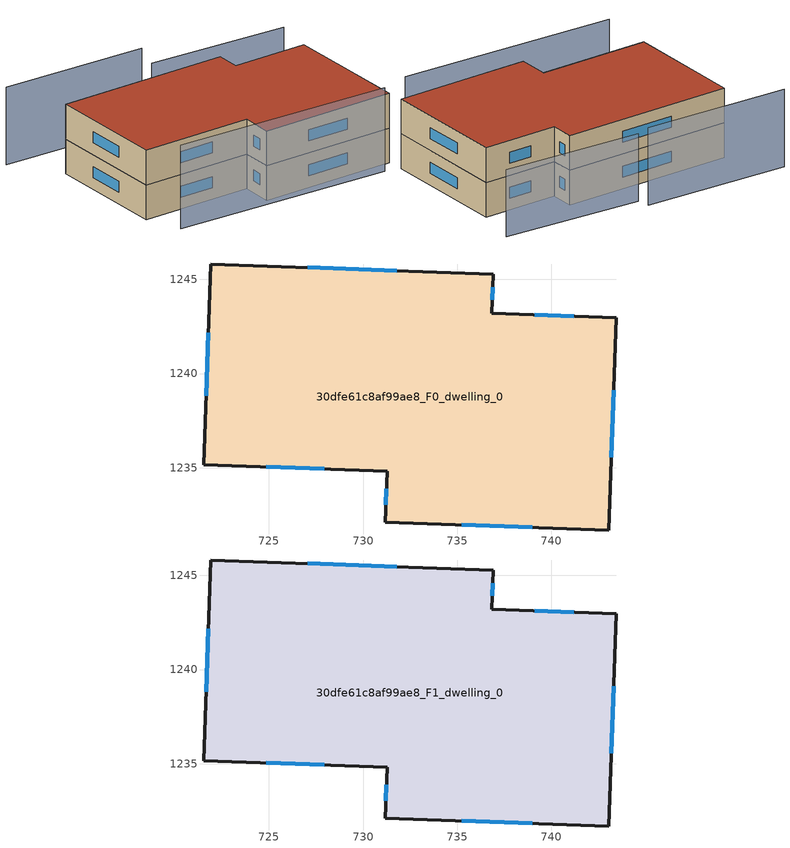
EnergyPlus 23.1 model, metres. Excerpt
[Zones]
30dfe61c8af99ae8_F0_dwelling_0
 floor ground (EU_floor_Construction): 743.44,1242.97 743.04,1231.7 731.18,1232.12 731.27,1234.82 721.54,1235.17 721.92,1245.81 736.92,1245.28 736.84,1243.21 z0
 wall outside (EU_wall_Construction): 721.92,1245.81 721.54,1235.17 731.27,1234.82 731.18,1232.12 743.04,1231.7 743.44,1242.97 736.84,1243.21 736.92,1245.28 721.92,1245.81 z0:3
 window (EU_Window_Construction): 721.79,1242.17 721.67,1238.81 / 731.78,1245.46 727.06,1245.63 / 736.87,1243.92 736.89,1244.57 / 741.18,1243.05 739.1,1243.13 / 743.18,1235.56 743.3,1239.11 / 735.24,1231.98 738.98,1231.84 / 731.24,1233.9 731.21,1233.05 / 724.87,1235.05 727.94,1234.94 z1.03:1.97
30dfe61c8af99ae8_F1_dwelling_0
 floor to 30dfe61c8af99ae8_F0_dwelling_0 (EU_floor_Construction): 743.44,1242.97 743.04,1231.7 731.18,1232.12 731.27,1234.82 721.54,1235.17 721.92,1245.81 736.92,1245.28 736.84,1243.21 z3
 wall outside (EU_wall_Construction): 721.92,1245.81 721.54,1235.17 731.27,1234.82 731.18,1232.12 743.04,1231.7 743.44,1242.97 736.84,1243.21 736.92,1245.28 721.92,1245.81 z3:6
 window (EU_Window_Construction): 721.79,1242.17 721.67,1238.81 / 731.78,1245.46 727.06,1245.63 / 736.87,1243.92 736.89,1244.57 / 741.18,1243.05 739.1,1243.13 / 743.18,1235.56 743.3,1239.11 / 735.24,1231.98 738.98,1231.84 / 731.24,1233.9 731.21,1233.05 / 724.87,1235.05 727.94,1234.94 z4.03:4.97
 roof outside (EU_roof_Construction): 743.04,1231.7 743.44,1242.97 736.84,1243.21 736.92,1245.28 721.92,1245.81 721.54,1235.17 731.27,1234.82 731.18,1232.12 z6
shading: 722.61,1232.21 741.84,1230.69 z0:7.2; 744.48,1246.79 732.23,1247.99 z0:5.8; 732.13,1249.12 719.31,1250.06 z0:6.7
[Building]
EU S2 Campaign: North Axis=0; Terrain=City; Solar Distribution=FullExterior
[Site:Location]
Cape.Town.Intl.AP: Latitude=-33.965; Longitude=18.602; Time Zone=2; Elevation=46
[SizingPeriod:WeatherFileDays]
AnnualSizingPeriod: Begin Month=1; Begin Day of Month=1; End Month=12; End Day of Month=31; Day of Week for Start Day=Monday; Use Weather File Daylight Saving Period=No; Use Weather File Rain and Snow Indicators=No
[MATERIAL]
EU_InternalMass_Material: Roughness=MediumRough; Thickness=0.1; Conductivity=1; Density=1800; Specific Heat=900; Thermal Absorptance=0.9; Solar Absorptance=0.7; Visible Absorptance=0.7
[MATERIAL:NOMASS] Roughness=MediumRough; Thermal Absorptance=0.9; Solar Absorptance=0.7; Visible Absorptance=0.7
Name | Thermal Resistance
EU_wall_NoMass | 0.493876
EU_roof_NoMass | 0.449382
EU_floor_NoMass | 1.25
[WINDOWMATERIAL:SIMPLEGLAZINGSYSTEM]
EU_Window_SimpleGlazing: UFactor=4.4; Solar Heat Gain Coefficient=0.85; Visible Transmittance=0.85
[CONSTRUCTION]
EU_wall_Construction: EU_wall_NoMass
EU_roof_Construction: EU_roof_NoMass
EU_floor_Construction: EU_floor_NoMass
EU_Window_Construction: EU_Window_SimpleGlazing
EU_InternalMass_Construction: EU_InternalMass_Material
[ZONE] Type=1; Multiplier=1; Ceiling Height=autocalculate; Volume=745.567; Floor Area=autocalculate; Part of Total Floor Area=Yes
30dfe61c8af99ae8_F0_dwelling_0; 30dfe61c8af99ae8_F1_dwelling_0
[INTERNALMASS] Construction=EU_InternalMass_Construction; Surface Area=248.522
Name | Zone or ZoneList
30dfe61c8af99ae8_F0_dwelling_0_EU_InternalMass | 30dfe61c8af99ae8_F0_dwelling_0
30dfe61c8af99ae8_F1_dwelling_0_EU_InternalMass | 30dfe61c8af99ae8_F1_dwelling_0
[OTHEREQUIPMENT] Fuel Type=Electricity; Design Level Calculation Method=Watts/Area; Power per Zone Floor Area=1; Fraction Latent=0; Fraction Radiant=0; Fraction Lost=0; Carbon Dioxide Generation Rate=0; EndUse Subcategory=EU_Step8_InternalGains
Name | Zone or ZoneList or Space or SpaceList | Schedule
EU_Step8_InternalGain_30dfe61c8af99ae8_F0_dwelling_0_f000 | 30dfe61c8af99ae8_F0_dwelling_0 | EU_Step8_GainSchedule_30dfe61c8af99ae8_F0_dwelling_0_f000
EU_Step8_InternalGain_30dfe61c8af99ae8_F1_dwelling_0_f000 | 30dfe61c8af99ae8_F1_dwelling_0 | EU_Step8_GainSchedule_30dfe61c8af99ae8_F1_dwelling_0_f000
[ZONEVENTILATION:DESIGNFLOWRATE] Schedule=EU_AlwaysOn; Design Flow Rate Calculation Method=AirChanges/Hour; Air Changes per Hour=0.64; Ventilation Type=Natural; Fan Pressure Rise=0; Fan Total Efficiency=1; Constant Term Coefficient=1; Temperature Term Coefficient=0; Velocity Term Coefficient=0; Velocity Squared Term Coefficient=0; Minimum Indoor Temperature=-100; Maximum Indoor Temperature=100; Delta Temperature=-100; Minimum Outdoor Temperature=-100; Maximum Outdoor Temperature=100; Maximum Wind Speed=40
Name | Zone or ZoneList or Space or SpaceList
EU_ConstantAir_30dfe61c8af99ae8_F0_dwelling_0 | 30dfe61c8af99ae8_F0_dwelling_0
EU_ConstantAir_30dfe61c8af99ae8_F1_dwelling_0 | 30dfe61c8af99ae8_F1_dwelling_0
[HVACTEMPLATE:THERMOSTAT] Constant Heating Setpoint=20; Constant Cooling Setpoint=50
EU_HeatOnly_30dfe61c8af99ae8_F0_dwelling_0; EU_HeatOnly_30dfe61c8af99ae8_F1_dwelling_0
[HVACTEMPLATE:ZONE:IDEALLOADSAIRSYSTEM] System Availability Schedule=EU_AlwaysOn; Maximum Heating Supply Air Temperature=50; Minimum Cooling Supply Air Temperature=13; Maximum Heating Supply Air Humidity Ratio=0.0156; Minimum Cooling Supply Air Humidity Ratio=0.0077; Heating Limit=NoLimit; Cooling Limit=NoLimit; Heating Availability Schedule=EU_AlwaysOn; Cooling Availability Schedule=EU_CoolingOff; Dehumidification Control Type=ConstantSensibleHeatRatio; Cooling Sensible Heat Ratio=0.7; Dehumidification Setpoint=60; Humidification Control Type=None; Humidification Setpoint=30; Outdoor Air Method=None; Outdoor Air Flow Rate per Person=0.00944; Outdoor Air Flow Rate per Zone Floor Area=0; Outdoor Air Flow Rate per Zone=0; Demand Controlled Ventilation Type=None; Outdoor Air Economizer Type=NoEconomizer; Heat Recovery Type=None; Sensible Heat Recovery Effectiveness=0.7; Latent Heat Recovery Effectiveness=0.65
Name | Template Thermostat
30dfe61c8af99ae8_F0_dwelling_0 | EU_HeatOnly_30dfe61c8af99ae8_F0_dwelling_0
30dfe61c8af99ae8_F1_dwelling_0 | EU_HeatOnly_30dfe61c8af99ae8_F1_dwelling_0
[SIZING:ZONE] Zone Cooling Design Supply Air Temperature Input Method=SupplyAirTemperature; Zone Cooling Design Supply Air Temperature=13; Zone Heating Design Supply Air Temperature Input Method=SupplyAirTemperature; Zone Heating Design Supply Air Temperature=50; Zone Cooling Design Supply Air Humidity Ratio=0.008; Zone Heating Design Supply Air Humidity Ratio=0.008; Cooling Design Air Flow Method=DesignDay; Cooling Design Air Flow Rate=0; Cooling Minimum Air Flow per Zone Floor Area=0.000762; Cooling Minimum Air Flow=0; Cooling Minimum Air Flow Fraction=0.2; Heating Design Air Flow Method=DesignDay; Heating Design Air Flow Rate=0; Heating Maximum Air Flow per Zone Floor Area=0.002032; Heating Maximum Air Flow=0.141576; Heating Maximum Air Flow Fraction=0.3; Account for Dedicated Outdoor Air System=No; Dedicated Outdoor Air System Control Strategy=NeutralSupplyAir; Dedicated Outdoor Air Low Setpoint Temperature for Design=autosize; Dedicated Outdoor Air High Setpoint Temperature for Design=autosize; Zone Load Sizing Method=Sensible Load Only No Latent Load; Zone Latent Cooling Design Supply Air Humidity Ratio Input Method=HumidityRatioDifference; Zone Cooling Design Supply Air Humidity Ratio Difference=0.005; Zone Latent Heating Design Supply Air Humidity Ratio Input Method=HumidityRatioDifference; Zone Humidification Design Supply Air Humidity Ratio Difference=0.005
30dfe61c8af99ae8_F0_dwelling_0; 30dfe61c8af99ae8_F1_dwelling_0
[SCHEDULE:CONSTANT]
Name | Hourly Value
EU_AlwaysOn | 1
EU_CoolingOff | 0
[SCHEDULE:FILE] Column Number=1; Rows to Skip at Top=0; Number of Hours of Data=8760; Column Separator=Comma; Interpolate to Timestep=No; Minutes per Item=60; Adjust Schedule for Daylight Savings=Yes
Name | File
EU_Step8_GainSchedule_30dfe61c8af99ae8_F0_dwelling_0_f000 | ../../schedules/30dfe61c8af99ae8/30dfe61c8af99ae8_F0_dwelling_0_f000_gain.csv
EU_Step8_GainSchedule_30dfe61c8af99ae8_F1_dwelling_0_f000 | ../../schedules/30dfe61c8af99ae8/30dfe61c8af99ae8_F1_dwelling_0_f000_gain.csv
